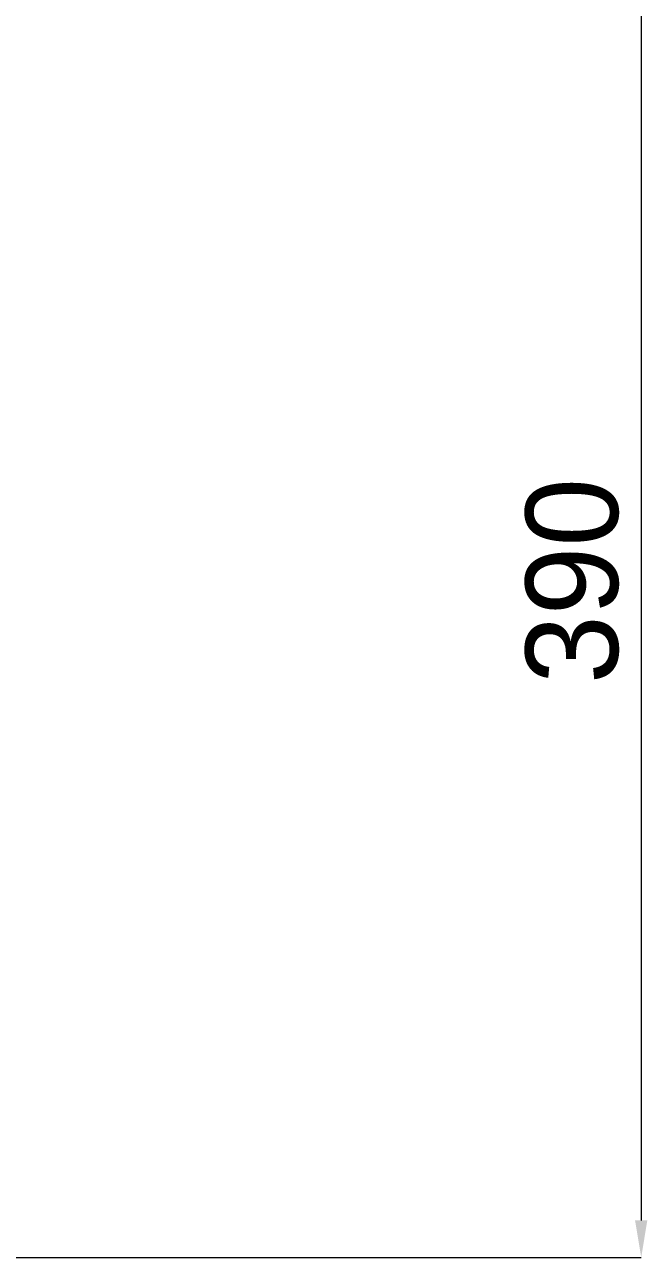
# Model space of a CAD drawing. Extents: x 828 to 1855, y 0 to 752.
# Drawn here: x 1514.3 to 1581.7, y 127.3 to 260.8 of the extents above; entities that cross this region are included whole.
import ezdxf

# ---------------------------------------------------------------- set-up
doc = ezdxf.new("R2010")
doc.units = 0
doc.header["$LTSCALE"] = 10
doc.header["$MEASUREMENT"] = 0
doc.header["$PDMODE"] = 3
doc.header["$PDSIZE"] = -10
doc.layers.get('0').update_dxf_attribs({"linetype": 'CONTINUOUS'})
doc.layers.get('DEFPOINTS').update_dxf_attribs({"linetype": 'CONTINUOUS'})
doc.styles.add('Daelim Dimension', font='')
doc.styles.get('Daelim Dimension').set_extended_font_data('나눔고딕')
doc.dimstyles.new('DEFAULT', dxfattribs={"dimscale": 2, "dimtxt": 2, "dimasz": 2, "dimexe": 0, "dimexo": 2, "dimgap": 1, "dimtad": 1, "dimdec": 0, "dimzin": 9, "dimdsep": 46, "dimtxsty": 'Daelim Dimension', "dimcen": 0.5, "dimclrd": 5, "dimclre": 5, "dimclrt": 256, "dimadec": 1, "dimazin": 0, "dimtfac": 1, "dimtdec": 0, "dimtix": 1, "dimtmove": 0, "dimatfit": 3, "dimfxl": 1, "dimtolj": 1, "dimtzin": 1, "dimlwd": 9, "dimlwe": 9, "dimarcsym": 0})

# ---------------------------------------------------------------- blocks, each defined once
blk = doc.blocks.new('*D19')
at = {"color": 5, "lineweight": 9, "ltscale": 0.5, "transparency": 16777216}
for p, q in [((1517.88, 273.75), (1581.05, 273.75)), ((1581.05, 269.75), (1581.05, 131.25)), ((1498.73, 127.25), (1581.05, 127.25))]:
    blk.add_line(p, q, dxfattribs=at)
at = {"color": 5, "ltscale": 0.5, "transparency": 16777216}
for points in [[(1580.38, 269.75), (1581.71, 269.75), (1581.05, 273.75)], [(1580.38, 131.25), (1581.71, 131.25), (1581.05, 127.25)]]:
    blk.add_solid(points, dxfattribs=at)
at = {"layer": 'DEFPOINTS', "color": 0, "ltscale": 0.5, "transparency": 16777216}
for p in [(1513.88, 273.75), (1494.73, 127.25), (1581.05, 127.25)]:
    blk.add_point(p, dxfattribs=at)
at = {"color": 7, "lineweight": -3, "ltscale": 0.5, "transparency": 16777216, "insert": (1573.6, 200.5), "char_height": 10, "attachment_point": 5, "rotation": 90, "style": 'Daelim Dimension'}
blk.add_mtext('\\A1;390', dxfattribs=at)

msp = doc.modelspace()

# ---------------------------------------------------------------- dimensions: what is measured, and where the dimension line sits
at = {"color": 5, "lineweight": -3, "ltscale": 0.5}
dim = msp.add_linear_dim(base=(1581.05, 127.25), p1=(1513.88, 273.75), p2=(1494.73, 127.25), angle=90, text='390', dimstyle='DEFAULT', override={"dimtxt": 5, "dimclrt": 7}, dxfattribs=at)
dim.commit()
dim.dimension.update_dxf_attribs({"geometry": '*D19', "text_midpoint": (1573.6, 200.5)})

doc.saveas('drawing.dxf')
